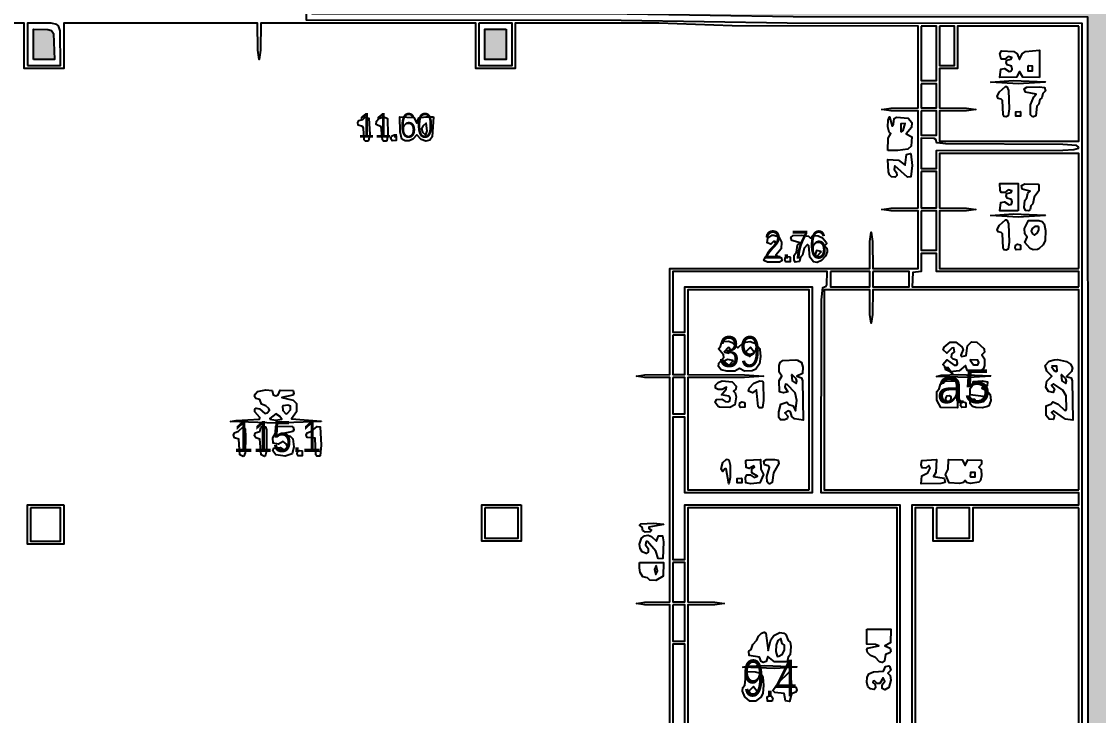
# Model space of a CAD drawing. Header units: millimetres. Extents: x 0 to 150324, y -100295 to 111760.
# Drawn here: x 42133 to 54170, y 68801 to 76556 of the extents above; entities that cross this region are included whole.
import ezdxf
from ezdxf.enums import TextEntityAlignment as Align

# ---------------------------------------------------------------- set-up
doc = ezdxf.new("R2010")
doc.units = ezdxf.units.MM
for name, color, linetype in [('A-PLAN-GRAPHICS', 7, 'Continuous'), ('A-RASTER-UNDERLAY', 8, 'Continuous'), ('A-TEXT-OCR', 3, 'Continuous'), ('A-WALLS-FILL', 9, 'Continuous'), ('A-WALLS-OUTLINE', 8, 'Continuous')]:
    doc.layers.add(name, color=color, linetype=linetype)
picture_1 = doc.add_image_def('image1.png', size_in_pixel=(2463, 3095))

msp = doc.modelspace()

# ---------------------------------------------------------------- hatches: boundary and pattern name
at = {"layer": 'A-WALLS-FILL'}
h = msp.add_hatch(color=9, dxfattribs=at)
h.paths.add_polyline_path([(50190, 13445), (50190, 13073), (49953, 13073), (49953, 13445), (50072, 13445)])
h.paths.add_polyline_path([(25840, 21302), (25840, 18220), (25603, 18220), (25603, 21302), (25722, 21302)])
h.paths.add_polyline_path([(64042, 21844), (64042, 18288), (63839, 18288), (63839, 21844), (63940, 21844)])
h.paths.add_polyline_path([(35391, 21370), (31801, 21370), (31801, 21878), (31936, 21878), (31936, 21505), (35221, 21505), (35221, 21810), (35391, 21810), (35391, 21590)])
h.paths.add_polyline_path([(57810, 21370), (54153, 21370), (54153, 21912), (54390, 21912), (54390, 21505), (57641, 21505), (57641, 21912), (57810, 21912), (57810, 21641)])
h.paths.add_polyline_path([(25840, 24181), (25840, 22487), (25603, 22487), (25603, 24181), (25722, 24181)])
h.paths.add_polyline_path([(64042, 24181), (64042, 22792), (63839, 22792), (63839, 24181), (63940, 24181)])
h.paths.add_polyline_path([(63771, 26077), (63771, 24350), (57810, 24350), (57810, 23165), (57676, 23168), (57569, 23196), (57269, 23199), (57269, 27805), (54390, 27805), (54390, 23199), (54153, 23199), (54153, 28042), (57269, 28042), (57269, 30717), (57506, 30717), (57506, 24486), (57878, 24486), (57878, 24587), (63534, 24587), (63534, 26077), (63652, 26077)])
h.paths.add_polyline_path([(25840, 26619), (26077, 26619), (26077, 24587), (31936, 24587), (31936, 23300), (31801, 23300), (31801, 24350), (25840, 24350), (25840, 25485)])
h.paths.add_polyline_path([(35323, 27838), (35323, 23300), (35086, 23300), (35086, 27601), (32241, 27601), (32241, 23300), (32139, 23300), (32139, 27838), (33731, 27838)])
h.paths.add_polyline_path([(41656, 24892), (41656, 25739), (41980, 25733), (42032, 25720), (42048, 25694), (42062, 24892), (41859, 24892)])
h.paths.add_polyline_path([(48091, 25739), (48091, 24892), (47650, 24892), (47650, 25739), (47871, 25739)])
h.paths.add_polyline_path([(36949, 25502), (36949, 25129), (35865, 25129), (35865, 25502), (36407, 25502)])
h.paths.add_polyline_path([(52900, 25129), (52900, 25502), (53786, 25499), (53959, 25477), (53980, 25403), (53983, 25129), (53442, 25129)])
h.paths.add_polyline_path([(26077, 34375), (26077, 29498), (25840, 29498), (25840, 34375), (25959, 34375)])
h.paths.add_polyline_path([(63771, 31056), (63771, 29769), (63534, 29769), (63534, 31056), (63652, 31056)])
h.paths.add_polyline_path([(32106, 30954), (32106, 30615), (26247, 30615), (26247, 30954), (29176, 30954)])
h.paths.add_polyline_path([(37050, 30954), (37050, 30615), (35797, 30615), (35797, 30954), (36424, 30954)])
h.paths.add_polyline_path([(53746, 31056), (53746, 30683), (52561, 30683), (52561, 31056), (53154, 31056)])
h.paths.add_polyline_path([(26077, 37490), (26077, 35560), (25840, 35560), (25840, 37490), (25959, 37490)])
h.paths.add_polyline_path([(63771, 37626), (63771, 36034), (63534, 36034), (63534, 37626), (63652, 37626)])
h.paths.add_polyline_path([(37016, 37050), (37016, 36678), (35865, 36678), (35865, 37050), (36441, 37050)])
h.paths.add_polyline_path([(53746, 37050), (53746, 36678), (52561, 36678), (52561, 37050), (53154, 37050)])
h.paths.add_polyline_path([(26077, 43451), (26077, 42469), (25840, 42469), (25840, 43451), (25959, 43451)])
h.paths.add_polyline_path([(63771, 43857), (63771, 42604), (63534, 42604), (63534, 43857), (63652, 43857)])
h.paths.add_polyline_path([(37016, 43011), (37016, 42672), (35865, 42672), (35865, 43011), (36441, 43011)])
h.paths.add_polyline_path([(53746, 43011), (53746, 42672), (52595, 42672), (52595, 43011), (53171, 43011)])
h.paths.add_polyline_path([(26077, 49750), (26077, 48429), (25840, 48429), (25840, 49750), (25959, 49750)])
h.paths.add_polyline_path([(37016, 49005), (37016, 48633), (35865, 48633), (35865, 49005), (36441, 49005)])
h.paths.add_polyline_path([(53746, 49005), (53746, 48633), (52595, 48633), (52595, 49005), (53171, 49005)])
h.paths.add_polyline_path([(63771, 51376), (63771, 48836), (63534, 48836), (63534, 51376), (63652, 51376)])
h.paths.add_polyline_path([(32410, 49141), (32410, 48937), (26247, 48937), (26247, 49141), (29329, 49141)])
h.paths.add_polyline_path([(26077, 52697), (26077, 51681), (25840, 51681), (25840, 52697), (25959, 52697)])
h.paths.add_polyline_path([(63534, 52764), (63537, 54342), (63545, 54655), (63566, 54816), (63568, 55169), (64956, 55169), (64956, 54932), (63771, 54932), (63771, 52764), (63652, 52764)])
h.paths.add_polyline_path([(41995, 54559), (41995, 53713), (41656, 53713), (41656, 54559), (41825, 54559)])
h.paths.add_polyline_path([(48023, 54559), (48023, 53713), (47650, 53713), (47650, 54559), (47837, 54559)])
h.paths.add_polyline_path([(37016, 54221), (35865, 54221), (35873, 54530), (35889, 54569), (35936, 54583), (37016, 54593), (37016, 54407)])
h.paths.add_polyline_path([(53746, 54593), (53746, 54221), (52595, 54221), (52595, 54593), (53171, 54593)])
h.paths.add_polyline_path([(25265, 55169), (26077, 55169), (26077, 54627), (25840, 54627), (25840, 54932), (25265, 54932), (25265, 55050)])
h.paths.add_polyline_path([(22860, 54932), (22860, 58894), (25840, 58894), (25840, 59707), (26077, 59707), (26077, 58657), (23097, 58657), (23097, 55169), (24113, 55169), (24113, 54932), (23487, 54932)])
h.paths.add_polyline_path([(63737, 59944), (63974, 59944), (63974, 58860), (66988, 58860), (66988, 54932), (66142, 54932), (66142, 55135), (66751, 55135), (66751, 58623), (63737, 58623), (63737, 59284)])
h.paths.add_polyline_path([(29159, 55440), (29159, 55338), (26247, 55338), (26247, 55440), (27703, 55440)])
h.paths.add_polyline_path([(35425, 55440), (35425, 55338), (29701, 55338), (29701, 55440), (32563, 55440)])
h.paths.add_polyline_path([(35933, 56422), (35933, 55338), (35594, 55338), (35594, 56422), (35763, 56422)])
h.paths.add_polyline_path([(35933, 57878), (35594, 57878), (35594, 76640), (26077, 76640), (26077, 74778), (25840, 74778), (25840, 76945), (25129, 76945), (25129, 77182), (26247, 77182), (26247, 76877), (35729, 76877), (35729, 76979), (35933, 76979), (35933, 76877), (40505, 76877), (40505, 76640), (35933, 76640), (35933, 67259)])
h.paths.add_polyline_path([(68512, 66853), (68851, 66853), (68851, 58454), (71696, 58454), (71696, 58318), (68851, 58318), (68851, 57980), (68758, 57988), (68749, 58081), (68512, 58081), (68512, 62467)])
h.paths.add_polyline_path([(54356, 58014), (54119, 58014), (54116, 58583), (54107, 58646), (54076, 58666), (54063, 58902), (54051, 76606), (50758, 76608), (48903, 76638), (45381, 76640), (45381, 76877), (49014, 76875), (51084, 76845), (54966, 76843), (54966, 76606), (54356, 76606), (54356, 64855), (54153, 64855), (54153, 64381), (54356, 64381), (54356, 58454), (54830, 58454), (54830, 58318), (54356, 58318), (54356, 58166)])
h.paths.add_polyline_path([(60079, 58454), (60079, 58318), (56015, 58318), (56015, 58454), (58047, 58454)])
h.paths.add_polyline_path([(63771, 58454), (63771, 58318), (60655, 58318), (60655, 58454), (62213, 58454)])
h.paths.add_polyline_path([(32512, 58488), (32512, 58386), (26247, 58386), (26247, 58488), (29379, 58488)])
h.paths.add_polyline_path([(35425, 58488), (35425, 58386), (33562, 58386), (33562, 58488), (34493, 58488)])
h.paths.add_polyline_path([(26077, 65634), (26077, 63195), (25840, 63195), (25840, 65634), (25959, 65634)])
h.paths.add_polyline_path([(63974, 64855), (63974, 63432), (63737, 63432), (63737, 64855), (63856, 64855)])
h.paths.add_polyline_path([(45381, 65871), (45381, 65634), (42672, 65634), (42672, 65871), (44027, 65871)])
h.paths.add_polyline_path([(63974, 66480), (63974, 65938), (63737, 65938), (63737, 66480), (63856, 66480)])
h.paths.add_polyline_path([(71188, 76437), (71188, 66074), (71086, 66074), (71086, 76437), (71137, 76437)])
h.paths.add_polyline_path([(26077, 71323), (26077, 69122), (25840, 69122), (25840, 71323), (25959, 71323)])
h.paths.add_polyline_path([(63974, 71730), (63974, 69935), (63737, 69935), (63737, 71730), (63856, 71730)])
h.paths.add_polyline_path([(56151, 76843), (63974, 76843), (63974, 75218), (63737, 75218), (63737, 76606), (56151, 76606), (56151, 76725)])
h.paths.add_polyline_path([(42266, 76132), (42266, 76471), (42425, 76468), (42467, 76454), (42490, 76422), (42503, 76132), (42384, 76132)])
h.paths.add_polyline_path([(47549, 76471), (47549, 76132), (47312, 76132), (47312, 76471), (47430, 76471)])
h.paths.add_polyline_path([(74337, 76843), (74337, 76606), (70477, 76606), (70477, 76843), (72407, 76843)])
h.paths.add_polyline_path([(41758, 86631), (41995, 86631), (41995, 76877), (44196, 76877), (44196, 76640), (41656, 76640), (41656, 76877), (41758, 76877), (41758, 81754)])
h.paths.add_polyline_path([(22725, 79417), (22962, 79417), (22962, 77182), (23978, 77182), (23978, 76945), (22725, 76945), (22725, 78181)])
h.paths.add_polyline_path([(23470, 78334), (23470, 78097), (23131, 78097), (23131, 78334), (23300, 78334)])
h.paths.add_polyline_path([(41588, 78334), (41588, 78097), (41283, 78097), (41283, 78334), (41436, 78334)])
h.paths.add_polyline_path([(22725, 81585), (22725, 91000), (24282, 91000), (24282, 90763), (22962, 90763), (22962, 81585), (22843, 81585)])
h.paths.add_polyline_path([(51545, 84836), (51545, 81957), (51308, 81957), (51308, 84836), (51427, 84836)])
h.paths.add_polyline_path([(19643, 84159), (19643, 82431), (19507, 82431), (19507, 84159), (19575, 84159)])
h.paths.add_polyline_path([(23436, 84497), (23436, 84260), (23131, 84260), (23131, 84497), (23283, 84497)])
h.paths.add_polyline_path([(41588, 84497), (41588, 84260), (41283, 84260), (41283, 84497), (41436, 84497)])
h.paths.add_polyline_path([(51139, 84497), (51139, 84260), (50834, 84260), (50834, 84497), (50986, 84497)])
h.paths.add_polyline_path([(35120, 91000), (41995, 91000), (41995, 88629), (41758, 88629), (41758, 90763), (35120, 90763), (35120, 90881)])
h.paths.add_polyline_path([(23470, 90593), (23470, 90289), (23131, 90289), (23131, 90593), (23300, 90593)])
h.paths.add_polyline_path([(29464, 90593), (29464, 90289), (29227, 90289), (29227, 90593), (29345, 90593)])
h.paths.add_polyline_path([(35458, 90593), (35458, 90289), (35255, 90289), (35255, 90593), (35357, 90593)])
h.paths.add_polyline_path([(38473, 90593), (38473, 90289), (38235, 90289), (38235, 90593), (38354, 90593)])
h.paths.add_polyline_path([(41588, 90593), (41588, 90289), (41250, 90289), (41250, 90593), (41419, 90593)])
h.paths.add_polyline_path([(19643, 91000), (19643, 90763), (15917, 90763), (15917, 91000), (17780, 91000)])
h.paths.add_polyline_path([(29566, 91000), (29566, 90763), (26247, 90763), (26247, 91000), (27906, 91000)])
h.paths.add_polyline_path([(33155, 91000), (33155, 90763), (31530, 90763), (31530, 91000), (32343, 91000)])
h.paths.add_polyline_path([(37863, 99941), (37863, 99703), (34578, 99703), (34578, 99941), (36220, 99941)])

# ---------------------------------------------------------------- linework, layer by layer
at = {"layer": 'A-PLAN-GRAPHICS'}
for points in [[(55033, 76911), (50817, 76914), (49517, 76939), (47600, 76945), (45314, 76945), (45314, 76573), (48836, 76570), (50690, 76540), (53983, 76539), (53988, 59715), (54001, 58662), (54008, 58599), (54039, 58581), (54046, 58558), (54051, 58369), (54046, 58181), (54033, 58152), (53989, 58132), (53983, 57946), (54424, 57946)], [(49378, 67564), (49378, 70036), (49101, 70038), (49005, 70053), (49101, 70068), (49378, 70070), (49378, 72576), (49101, 72578), (49005, 72593), (49101, 72608), (49378, 72610), (49378, 73795), (51613, 73795), (51615, 74097), (51630, 74202), (51645, 74097), (51647, 73795), (52155, 73795), (52155, 74439), (51853, 74441), (51748, 74456), (51853, 74471), (52155, 74473), (52155, 75557), (51853, 75558), (51748, 75573), (51853, 75589), (52155, 75590), (52155, 76048), (52155, 76505), (50077, 76508), (49256, 76536), (47650, 76539), (47650, 76031), (47210, 76031), (47210, 76539), (44806, 76539), (44804, 76237), (44789, 76132), (44773, 76237), (44772, 76539), (42604, 76539), (42604, 76031), (42164, 76031), (42164, 76539), (41114, 76539)], [(52087, 67259), (52087, 71154), (53950, 71154), (53950, 71289), (51071, 71289), (51075, 73444), (51088, 73582), (51125, 73597), (51135, 73615), (51139, 73762), (49411, 73762), (49411, 73084), (49547, 73084), (49547, 73592), (50969, 73592), (50969, 71289), (49547, 71289), (49547, 72136), (49411, 72136), (49411, 70544), (49547, 70544), (49547, 71154), (51951, 71154), (51951, 67699)], [(49547, 67699), (49547, 69596), (49411, 69596), (49411, 67598)]]:
    msp.add_lwpolyline(points, dxfattribs=at)
for points in [[(42198, 76065), (42570, 76065), (42566, 76452), (42546, 76508), (42527, 76524), (42464, 76537), (42198, 76539), (42198, 76302)], [(47244, 76539), (47244, 76065), (47617, 76065), (47617, 76539), (47430, 76539)], [(52189, 76505), (52189, 75895), (52358, 75895), (52358, 76505), (52273, 76505)], [(53950, 76505), (52595, 76505), (52595, 76031), (52392, 76031), (52392, 75590), (52694, 75589), (52798, 75573), (52694, 75558), (52392, 75557), (52392, 75218), (53950, 75218), (53950, 75861)], [(52392, 76505), (52392, 76065), (52561, 76065), (52561, 76505), (52476, 76505)], [(53509, 75929), (53323, 75935), (53289, 75997), (53255, 75935), (53069, 75929), (53080, 76024), (53118, 76029), (53171, 75997), (53192, 76002), (53204, 76024), (53196, 76056), (53149, 76070), (53137, 76098), (53145, 76124), (53195, 76137), (53203, 76155), (53160, 76165), (53123, 76136), (53084, 76136), (53069, 76196), (53087, 76230), (53225, 76221), (53260, 76196), (53289, 76132), (53318, 76196), (53353, 76221), (53509, 76234), (53509, 76081)], [(53382, 76056), (53382, 76005), (53433, 76005), (53433, 76056), (53386, 76059)], [(52189, 75861), (52189, 75590), (52358, 75590), (52358, 75861), (52273, 75861)], [(53577, 75878), (53272, 75861), (52967, 75878), (53217, 75895), (53574, 75881)], [(53144, 75829), (53165, 75784), (53170, 75580), (53162, 75503), (53137, 75489), (53116, 75494), (53106, 75516), (53097, 75675), (53084, 75690), (53047, 75697), (53037, 75720), (53063, 75771), (53132, 75829)], [(53434, 75489), (53411, 75512), (53411, 75623), (53447, 75716), (53475, 75743), (53353, 75766), (53340, 75802), (53370, 75824), (53512, 75827), (53566, 75819), (53576, 75783), (53548, 75750), (53538, 75702), (53516, 75685), (53504, 75634), (53482, 75611), (53469, 75502), (53442, 75489)], [(46006, 75220), (45976, 75220), (45963, 75233), (45954, 75364), (45943, 75383), (45895, 75399), (45890, 75428), (45902, 75450), (45947, 75460), (45975, 75487), (46016, 75477), (46024, 75292), (46012, 75224)], [(46210, 75220), (46179, 75220), (46166, 75233), (46151, 75379), (46096, 75404), (46100, 75443), (46127, 75472), (46184, 75489), (46222, 75471), (46227, 75292), (46215, 75224)], [(46736, 75489), (46724, 75269), (46697, 75230), (46650, 75218), (46600, 75238), (46550, 75291), (46507, 75243), (46465, 75222), (46421, 75222), (46385, 75243), (46366, 75323), (46363, 75489), (46518, 75483), (46550, 75421), (46575, 75480), (46651, 75489)], [(51816, 75116), (51820, 75252), (51850, 75303), (51830, 75320), (51817, 75380), (51818, 75453), (51833, 75489), (51864, 75388), (51880, 75408), (51886, 75471), (51911, 75487), (52043, 75476), (52083, 75427), (52079, 75370), (52019, 75299), (52083, 75268), (52077, 75163), (52040, 75129), (51927, 75116)], [(52189, 75557), (52189, 75286), (52358, 75286), (52358, 75557), (52273, 75557)], [(53298, 75548), (53298, 75497), (53247, 75497), (53247, 75548), (53294, 75551)], [(46653, 75288), (46668, 75334), (46656, 75419), (46617, 75388), (46602, 75355), (46614, 75320), (46647, 75289)], [(51965, 75321), (51987, 75337), (52010, 75415), (51959, 75411), (51961, 75325)], [(46321, 75277), (46321, 75226), (46274, 75223), (46262, 75245), (46267, 75273), (46289, 75285), (46317, 75280)], [(53950, 75150), (53926, 75172), (53773, 75182), (52462, 75188), (52365, 75202), (52353, 75238), (52335, 75248), (52189, 75252), (52189, 74913), (52358, 74913), (52358, 75116), (53773, 75119), (53895, 75124), (53948, 75141)], [(52074, 75077), (52087, 74947), (52073, 74822), (52036, 74816), (51895, 74944), (51885, 74902), (51913, 74869), (51916, 74834), (51898, 74815), (51858, 74820), (51834, 74842), (51822, 74876), (51816, 75015), (51935, 75007), (52008, 74951), (52026, 75070), (52069, 75080)], [(53950, 73795), (53950, 75082), (52392, 75082), (52392, 74473), (52694, 74471), (52798, 74456), (52694, 74441), (52392, 74439), (52392, 73795), (53171, 73795)], [(52189, 74879), (52189, 74473), (52358, 74473), (52358, 74879), (52273, 74879)], [(53272, 74439), (53069, 74439), (53080, 74534), (53118, 74539), (53171, 74507), (53196, 74515), (53205, 74541), (53196, 74566), (53149, 74580), (53137, 74608), (53145, 74634), (53195, 74647), (53203, 74664), (53160, 74675), (53123, 74645), (53084, 74646), (53070, 74672), (53069, 74744), (53272, 74744), (53272, 74591)], [(53502, 74733), (53503, 74664), (53451, 74594), (53437, 74520), (53413, 74497), (53405, 74456), (53386, 74440), (53354, 74443), (53341, 74478), (53345, 74555), (53369, 74584), (53381, 74636), (53408, 74659), (53317, 74683), (53308, 74725), (53346, 74742), (53496, 74738)], [(52189, 74439), (52189, 73999), (52358, 73999), (52358, 74439), (52273, 74439)], [(53577, 74388), (53272, 74371), (52967, 74388), (53217, 74405), (53574, 74391)], [(53144, 74339), (53165, 74294), (53170, 74090), (53162, 74013), (53137, 73999), (53116, 74004), (53106, 74025), (53097, 74185), (53084, 74200), (53047, 74207), (53037, 74230), (53063, 74281), (53132, 74339)], [(53487, 74007), (53439, 74004), (53406, 74018), (53347, 74085), (53373, 74145), (53345, 74183), (53342, 74242), (53388, 74331), (53505, 74334), (53541, 74320), (53563, 74294), (53576, 74220), (53573, 74107), (53553, 74060), (53503, 74015)], [(50543, 74170), (50597, 74149), (50628, 74089), (50622, 74014), (50563, 73944), (50628, 73914), (50629, 73882), (50604, 73866), (50471, 73865), (50428, 73884), (50447, 73928), (50559, 74064), (50555, 74099), (50536, 74097), (50506, 74067), (50465, 74083), (50476, 74133), (50523, 74167)], [(51137, 73983), (51120, 73934), (51073, 73884), (51026, 73863), (50985, 73869), (50944, 73924), (50931, 74051), (50918, 74065), (50881, 74024), (50863, 73944), (50839, 73921), (50828, 73875), (50781, 73867), (50767, 73894), (50769, 73944), (50795, 73980), (50807, 74057), (50834, 74083), (50743, 74107), (50733, 74142), (50759, 74165), (50851, 74168), (50928, 74157), (50952, 74134), (50979, 74163), (51036, 74162), (51085, 74137), (51128, 74091), (51129, 74071), (51106, 74049), (51133, 74023), (51138, 73998)], [(53499, 74265), (53457, 74264), (53428, 74242), (53417, 74212), (53432, 74185), (53453, 74170), (53485, 74192), (53505, 74223), (53504, 74259)], [(53298, 74058), (53298, 74007), (53251, 74004), (53239, 74026), (53244, 74054), (53266, 74066), (53294, 74061)], [(50724, 73922), (50724, 73872), (50677, 73869), (50665, 73891), (50670, 73919), (50692, 73931), (50720, 73926)], [(51069, 73986), (51020, 73996), (51004, 73954), (51011, 73935), (51027, 73934), (51070, 73981)], [(53950, 73592), (53950, 73762), (52358, 73762), (52358, 73965), (52189, 73965), (52189, 73762), (52094, 73750), (52087, 73592), (53018, 73592)], [(51173, 73762), (51173, 73592), (51613, 73592), (51613, 73762), (51393, 73762)], [(51647, 73762), (51647, 73592), (52053, 73592), (52053, 73762), (51850, 73762)], [(50935, 71323), (50935, 73558), (49581, 73558), (49581, 72610), (50215, 72609), (50427, 72593), (50215, 72578), (49581, 72576), (49581, 71323), (50258, 71323)], [(53950, 71323), (53950, 73558), (51647, 73558), (51645, 73282), (51630, 73186), (51615, 73282), (51613, 73558), (51105, 73558), (51105, 71323), (52527, 71323)], [(49411, 73050), (49411, 72610), (49547, 72610), (49547, 73050), (49479, 73050)], [(50385, 72891), (50394, 72813), (50380, 72729), (50341, 72672), (50301, 72651), (50215, 72647), (50157, 72678), (50106, 72649), (50015, 72647), (49952, 72662), (49923, 72699), (49928, 72737), (49984, 72801), (49979, 72832), (49924, 72898), (49947, 72925), (49957, 72963), (49979, 72980), (50035, 72983), (50075, 72970), (50140, 72910), (50202, 72970), (50278, 72980), (50335, 72956), (50381, 72902)], [(52894, 72890), (52897, 72860), (52866, 72830), (52896, 72787), (52895, 72712), (52884, 72679), (52856, 72657), (52718, 72648), (52701, 72658), (52683, 72712), (52613, 72654), (52515, 72642), (52464, 72663), (52453, 72702), (52429, 72723), (52476, 72776), (52556, 72714), (52584, 72717), (52594, 72733), (52586, 72771), (52544, 72783), (52529, 72801), (52532, 72837), (52559, 72866), (52555, 72909), (52530, 72907), (52476, 72850), (52433, 72887), (52445, 72918), (52513, 72974), (52575, 72974), (52642, 72919), (52658, 72890), (52631, 72827), (52644, 72814), (52690, 72825), (52706, 72930), (52749, 72977), (52812, 72974), (52889, 72902)], [(49989, 72860), (50038, 72850), (50054, 72892), (50047, 72911), (50031, 72912), (49988, 72865)], [(50275, 72914), (50228, 72866), (50273, 72814), (50322, 72861), (50280, 72913)], [(50086, 72768), (50022, 72779), (49988, 72761), (50038, 72712), (50088, 72763)], [(50807, 72772), (50850, 72745), (50867, 72694), (50861, 72622), (50800, 72593), (50850, 72573), (50863, 72542), (50868, 72102), (50771, 72117), (50743, 72143), (50726, 72193), (50698, 72204), (50665, 72184), (50697, 72146), (50692, 72116), (50662, 72103), (50615, 72105), (50599, 72130), (50597, 72193), (50621, 72281), (50687, 72303), (50708, 72276), (50758, 72263), (50783, 72204), (50800, 72319), (50778, 72408), (50690, 72501), (50670, 72503), (50665, 72469), (50696, 72419), (50648, 72407), (50604, 72418), (50601, 72543), (50631, 72593), (50600, 72636), (50602, 72712), (50613, 72744), (50642, 72767), (50786, 72776)], [(52734, 72772), (52772, 72720), (52821, 72719), (52832, 72746), (52821, 72772), (52737, 72775)], [(53712, 72779), (53814, 72757), (53859, 72725), (53879, 72685), (53867, 72645), (53814, 72589), (53864, 72573), (53877, 72542), (53882, 72102), (53802, 72111), (53667, 72204), (53645, 72187), (53677, 72152), (53667, 72110), (53619, 72111), (53586, 72153), (53584, 72260), (53638, 72278), (53658, 72305), (53718, 72280), (53789, 72213), (53804, 72210), (53812, 72227), (53809, 72372), (53770, 72435), (53667, 72508), (53645, 72492), (53678, 72451), (53662, 72410), (53612, 72422), (53580, 72468), (53593, 72537), (53650, 72593), (53592, 72647), (53575, 72711), (53618, 72760), (53676, 72777)], [(53646, 72699), (53674, 72656), (53695, 72645), (53708, 72652), (53704, 72703), (53649, 72704)], [(50737, 72609), (50747, 72542), (50792, 72511), (50800, 72535), (50791, 72563), (50742, 72610)], [(52967, 72593), (52718, 72576), (52361, 72590), (52410, 72604), (52607, 72610), (52964, 72596)], [(53752, 72609), (53762, 72542), (53806, 72511), (53814, 72535), (53805, 72563), (53756, 72610)], [(49411, 72576), (49411, 72170), (49547, 72170), (49547, 72576), (49479, 72576)], [(49918, 72254), (49886, 72298), (49899, 72331), (49960, 72337), (49997, 72310), (50028, 72306), (50050, 72318), (50055, 72347), (50039, 72369), (49956, 72384), (50009, 72447), (50013, 72471), (49964, 72443), (49920, 72442), (49888, 72458), (49891, 72493), (49918, 72522), (49964, 72539), (50077, 72529), (50121, 72482), (50116, 72448), (50089, 72424), (50109, 72407), (50122, 72363), (50107, 72273), (50049, 72242), (49934, 72248)], [(50409, 72240), (50379, 72239), (50365, 72255), (50346, 72439), (50303, 72408), (50260, 72425), (50267, 72460), (50319, 72516), (50384, 72542), (50413, 72538), (50422, 72523), (50427, 72320), (50415, 72244)], [(52595, 72542), (52595, 72238), (52409, 72243), (52363, 72325), (52363, 72421), (52388, 72452), (52404, 72505), (52455, 72535), (52518, 72542)], [(52931, 72253), (52870, 72240), (52799, 72243), (52763, 72254), (52737, 72285), (52734, 72323), (52754, 72338), (52784, 72336), (52804, 72315), (52841, 72306), (52884, 72310), (52899, 72332), (52885, 72367), (52736, 72385), (52734, 72454), (52759, 72485), (52773, 72533), (52869, 72542), (52929, 72529), (52925, 72483), (52866, 72458), (52927, 72430), (52959, 72387), (52966, 72321), (52943, 72262)], [(45483, 72085), (44975, 72068), (44467, 72085), (44533, 72099), (44791, 72112), (44797, 72131), (44741, 72195), (44742, 72225), (44755, 72236), (44794, 72227), (44852, 72175), (44878, 72184), (44903, 72214), (44897, 72232), (44865, 72261), (44816, 72278), (44797, 72331), (44751, 72344), (44738, 72366), (44743, 72392), (44771, 72421), (44864, 72441), (44933, 72431), (44946, 72385), (44975, 72373), (45003, 72385), (45024, 72435), (45169, 72432), (45178, 72399), (45165, 72379), (45043, 72356), (45170, 72326), (45205, 72287), (45205, 72194), (45150, 72117), (45481, 72088)], [(52468, 72314), (52519, 72314), (52522, 72361), (52500, 72373), (52472, 72368), (52460, 72346), (52465, 72318)], [(45048, 72257), (45054, 72208), (45087, 72173), (45106, 72180), (45139, 72218), (45139, 72256), (45109, 72270), (45056, 72263)], [(50216, 72297), (50216, 72246), (50169, 72243), (50157, 72265), (50162, 72293), (50184, 72305), (50212, 72300)], [(52688, 72297), (52688, 72246), (52641, 72243), (52629, 72265), (52634, 72293), (52656, 72305), (52684, 72300)], [(44907, 72112), (44975, 72102), (45043, 72112), (45016, 72147), (44975, 72170), (44909, 72118)], [(44611, 71696), (44574, 71713), (44560, 71889), (44513, 71904), (44501, 71933), (44512, 71961), (44559, 71977), (44615, 72030), (44631, 72005), (44636, 71913), (44633, 71737), (44618, 71698)], [(44848, 71696), (44811, 71713), (44797, 71889), (44750, 71904), (44738, 71926), (44746, 71958), (44797, 71975), (44809, 72018), (44827, 72033), (44861, 72028), (44871, 71993), (44872, 71759), (44855, 71698)], [(45168, 72025), (45178, 71993), (45165, 71973), (45043, 71950), (45134, 71922), (45164, 71891), (45178, 71803), (45158, 71725), (45081, 71698), (44974, 71712), (44941, 71757), (44954, 71789), (45022, 71794), (45077, 71763), (45097, 71768), (45109, 71790), (45093, 71833), (45059, 71862), (45006, 71832), (44946, 71845), (44943, 71905), (44972, 71954), (44975, 72034), (45161, 72029)], [(45465, 71698), (45434, 71698), (45421, 71713), (45415, 71899), (45324, 71906), (45314, 71933), (45325, 71961), (45372, 71977), (45436, 72031), (45471, 72026), (45483, 71822), (45470, 71702)], [(45271, 71755), (45271, 71704), (45224, 71701), (45212, 71723), (45217, 71751), (45239, 71763), (45268, 71758)], [(50020, 71666), (50038, 71657), (50052, 71598), (50053, 71462), (50038, 71391), (50009, 71556), (49994, 71557), (49970, 71526), (49954, 71558), (49970, 71628), (50008, 71662)], [(50236, 71655), (50394, 71662), (50397, 71554), (50427, 71493), (50385, 71400), (50286, 71391), (50230, 71402), (50225, 71462), (50239, 71489), (50278, 71489), (50320, 71459), (50360, 71476), (50295, 71514), (50297, 71553), (50324, 71575), (50317, 71590), (50267, 71561), (50231, 71571), (50230, 71650)], [(50487, 71391), (50465, 71410), (50462, 71470), (50494, 71572), (50479, 71591), (50436, 71603), (50429, 71643), (50461, 71660), (50549, 71661), (50588, 71653), (50596, 71617), (50536, 71513), (50523, 71404), (50495, 71391)], [(52454, 71404), (52408, 71392), (52189, 71391), (52195, 71480), (52262, 71513), (52289, 71566), (52273, 71594), (52242, 71564), (52199, 71567), (52189, 71600), (52194, 71650), (52358, 71662), (52353, 71517), (52325, 71473), (52447, 71452), (52457, 71409)], [(52861, 71649), (52862, 71608), (52832, 71577), (52858, 71549), (52864, 71478), (52850, 71426), (52831, 71407), (52740, 71392), (52696, 71404), (52680, 71425), (52663, 71405), (52618, 71393), (52502, 71400), (52459, 71493), (52490, 71554), (52493, 71662), (52648, 71656), (52680, 71594), (52711, 71656), (52857, 71653)], [(52739, 71467), (52790, 71467), (52790, 71518), (52739, 71518), (52736, 71471)], [(50182, 71450), (50182, 71399), (50131, 71399), (50131, 71450), (50178, 71453)], [(42604, 71154), (42604, 70714), (42198, 70714), (42198, 71154), (42401, 71154)], [(47718, 71154), (47718, 70747), (47278, 70747), (47278, 71154), (47498, 71154)], [(42232, 71120), (42232, 70747), (42570, 70747), (42570, 71120), (42401, 71120)], [(47312, 71120), (47312, 70781), (47684, 70781), (47684, 71120), (47498, 71120)], [(51918, 67733), (51918, 71120), (49581, 71120), (49581, 70070), (49883, 70068), (49987, 70053), (49883, 70038), (49581, 70036), (49581, 67733), (50749, 67733)], [(53950, 71120), (52764, 71120), (52764, 70747), (52324, 70747), (52324, 71120), (52121, 71120), (52121, 66785), (52397, 66783), (52493, 66768), (52397, 66753), (52121, 66751), (52121, 65905), (53950, 65905), (53950, 68512)], [(52358, 71120), (52358, 70781), (52730, 70781), (52730, 71120), (52544, 71120)], [(49310, 70934), (49145, 70905), (49144, 70890), (49174, 70871), (49159, 70854), (49103, 70850), (49076, 70864), (49068, 70907), (49040, 70928), (49053, 70942), (49197, 70950), (49308, 70937)], [(49297, 70550), (49250, 70554), (49221, 70638), (49130, 70744), (49114, 70744), (49107, 70708), (49137, 70666), (49136, 70626), (49114, 70612), (49069, 70631), (49047, 70666), (49039, 70714), (49062, 70784), (49096, 70810), (49135, 70816), (49174, 70800), (49229, 70747), (49251, 70807), (49297, 70809), (49309, 70742), (49301, 70556)], [(49039, 70510), (49310, 70510), (49304, 70356), (49221, 70310), (49155, 70312), (49130, 70338), (49078, 70352), (49047, 70398), (49039, 70450)], [(49225, 70477), (49208, 70434), (49222, 70376), (49242, 70418), (49228, 70476)], [(49411, 70510), (49411, 70070), (49547, 70070), (49547, 70510), (49479, 70510)], [(49411, 70036), (49411, 69630), (49547, 69630), (49547, 70036), (49479, 70036)], [(50674, 69707), (50703, 69638), (50723, 69620), (50731, 69572), (50725, 69477), (50703, 69451), (50690, 69402), (50549, 69400), (50475, 69461), (50456, 69405), (50421, 69393), (50399, 69405), (50381, 69454), (50266, 69470), (50263, 69518), (50287, 69537), (50306, 69593), (50353, 69642), (50370, 69689), (50404, 69722), (50435, 69731), (50453, 69719), (50478, 69528), (50508, 69647), (50540, 69694), (50608, 69729), (50654, 69722)], [(51579, 69765), (51850, 69765), (51844, 69611), (51782, 69579), (51841, 69554), (51849, 69516), (51838, 69500), (51789, 69484), (51777, 69413), (51754, 69392), (51721, 69402), (51679, 69447), (51621, 69471), (51588, 69505), (51579, 69536), (51588, 69553), (51714, 69579), (51678, 69594), (51579, 69596), (51579, 69681)], [(50590, 69461), (50640, 69485), (50662, 69536), (50659, 69587), (50636, 69606), (50621, 69662), (50587, 69640), (50566, 69586), (50563, 69514), (50580, 69465)], [(50800, 69342), (50550, 69325), (50194, 69339), (50242, 69353), (50440, 69359), (50797, 69345)], [(51835, 69353), (51849, 69308), (51816, 69274), (51842, 69246), (51849, 69194), (51826, 69112), (51783, 69089), (51753, 69102), (51752, 69142), (51782, 69184), (51765, 69223), (51726, 69158), (51697, 69157), (51668, 69187), (51653, 69183), (51648, 69170), (51674, 69146), (51679, 69110), (51661, 69091), (51621, 69097), (51592, 69125), (51580, 69173), (51584, 69227), (51603, 69267), (51654, 69287), (51768, 69297), (51791, 69350), (51827, 69357)], [(50224, 69291), (50331, 69290), (50391, 69274), (50420, 69228), (50427, 69139), (50420, 69047), (50396, 69004), (50338, 68961), (50274, 68962), (50218, 69009), (50192, 69074), (50194, 69113), (50217, 69138), (50224, 69207)], [(50723, 69291), (50738, 69137), (50788, 69116), (50800, 69088), (50788, 69060), (50739, 69044), (50717, 68956), (50672, 68963), (50655, 69047), (50552, 69058), (50529, 69080), (50591, 69164), (50713, 69286)], [(50309, 69121), (50262, 69073), (50307, 69021), (50356, 69068), (50313, 69120)], [(50521, 68961), (50470, 68961), (50467, 69008), (50489, 69020), (50517, 69015), (50529, 68993), (50524, 68965)]]:
    msp.add_lwpolyline(points, close=True, dxfattribs=at)
at = {"layer": 'A-WALLS-OUTLINE', "color": 8}
msp.add_lwpolyline([(54356, 58014), (54119, 58014), (54116, 58583), (54107, 58646), (54076, 58666), (54063, 58902), (54051, 76606), (50758, 76608), (48903, 76638), (45381, 76640), (45381, 76877), (49014, 76875), (51084, 76845), (54966, 76843)], dxfattribs=at)
for points in [[(42266, 76132), (42266, 76471), (42425, 76468), (42467, 76454), (42490, 76422), (42503, 76132), (42384, 76132)], [(47549, 76471), (47549, 76132), (47312, 76132), (47312, 76471), (47430, 76471)]]:
    msp.add_lwpolyline(points, close=True, dxfattribs=at)

# ---------------------------------------------------------------- texts
at = {"layer": 'A-TEXT-OCR'}
for s, height, p, p2 in [('11.60', 276.4, (45890, 75257), (46736, 75257)), ('2.76', 313.3, (50428, 73907), (51138, 73907)), ('39', 345.4, (49923, 72695), (50394, 72695)), ('à5', 379.8, (52361, 72291), (52967, 72291)), ('115.1', 345.4, (44501, 71745), (45483, 71745)), ('9.4', 410.8, (50192, 69014), (50800, 69014))]:
    msp.add_text(s, height=height, dxfattribs=at).set_placement(p, p2, align=Align.FIT)

# ---------------------------------------------------------------- pictures from other files: only their frames are drawn
at = {"layer": 'A-RASTER-UNDERLAY'}
image = msp.add_image(picture_1, insert=(2946, 3488), size_in_units=(83414, 104817), dxfattribs=at)
image.dxf.flags = 9

doc.saveas('drawing.dxf')
